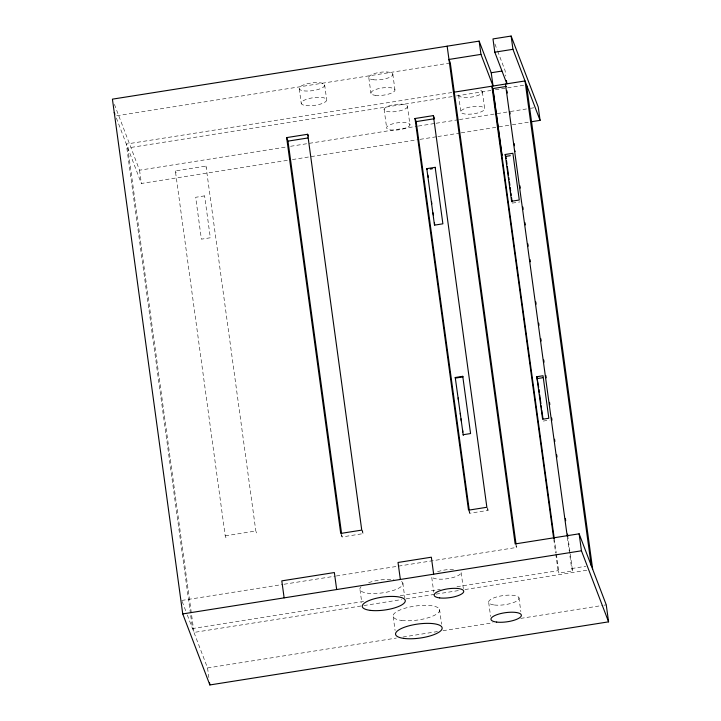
<?xml version="1.0" encoding="UTF-8"?>
<svg xmlns="http://www.w3.org/2000/svg" width="721" height="721" viewBox="0 0 721 721"><rect width="100%" height="100%" fill="white"/><g stroke="black" fill="none" stroke-linecap="round" stroke-linejoin="round"><path stroke-width="0.54" stroke-dasharray="3.6 2.7" d="M116.694 115.775L450.31 62.97M451.878 92.531L126.31 144.056L190.362 612.949M452.103 96.614L127.797 147.949L193.985 632.434L362.798 605.712M456.537 95.911L490.974 90.467M495.417 89.764L506.521 88.007M507.629 87.827L526.51 84.835M114.414 104.383L139.55 170.201L286.156 146.994M290.59 146.291L417.207 126.247M418.315 126.076L434.97 123.435M436.088 123.264L458.295 119.749M459.412 119.569L496.057 113.774M497.166 113.594L509.387 111.665M510.495 111.485L529.376 108.501M530.485 108.321L533.819 107.789M225.97 537.794L225.222 535.847L175.374 170.922L205.981 166.073L206.72 168.02M116.378 118.028L141.361 183.467L287.967 160.26M292.411 159.557L419.018 139.523M420.127 139.342L436.791 136.711M437.899 136.53L460.106 133.015M461.224 132.844L497.869 127.04M498.977 126.86L511.198 124.931M512.307 124.751L528.971 122.119M512.307 203.124L519.994 201.907M543.301 421.064L549.528 420.082M225.222 535.847L255.829 530.998L256.568 532.954M468.902 511.207L469.686 513.271L488.054 510.369L487.747 508.134M341.042 534.324L342.051 536.965L363.096 533.63L362.636 530.286M181.764 600.44L282.956 584.425M284.074 584.244L335.229 576.151M336.337 575.971L516.497 547.455L516.191 545.229M363.609 601.458L192.498 628.541L190.515 614.067M400.281 595.654L440.279 589.327M456.952 586.687L558.063 570.681L558.973 573.069L572.555 570.924L567.977 537.442M567.373 537.28L571.645 568.536L585.776 566.3M363.907 605.541L401.669 599.566M406.112 598.863L434.988 594.293M436.097 594.113L460.53 590.247M464.973 589.544L589.363 569.851M187.325 615.013L207.549 667.952L396.352 638.067M403.012 637.013L437.44 631.569M442.991 630.686L492.975 622.782M520.742 618.384L602.927 605.379M604.036 605.198L606.253 604.847M494.93 44.026L497.274 50.146M497.661 51.164L505.07 70.55L505.818 76.084M571.645 568.536L572.555 570.924M515.821 545.698L516.497 547.455M486.864 507.269L488.054 510.369M361.753 530.106L363.096 533.63M175.374 170.922L176.122 172.869M182.161 601.476L186.928 613.968M554.251 538.47L556.233 552.98M556.387 554.098L558.973 573.069M553.8 539.497L555.63 552.863M555.783 553.98L558.063 570.681M482.394 92.027L484.674 108.745A12.023 3.632 -7.8 0 1 466.938 114.188A12.023 3.632 -7.8 0 1 466.64 107.889A12.023 3.632 -7.8 0 1 484.674 108.745M458.547 95.091L460.827 111.8M518.949 597.772L520.841 611.66M488.712 602.567L490.604 616.446M469.38 511.045L469.686 513.271M407.473 106.636A11.779 3.551 -7.8 0 1 389.682 111.8A11.779 3.551 -7.8 0 1 390.232 105.527A11.779 3.551 -7.8 0 1 407.473 106.636L409.97 124.931A11.779 3.551 -7.8 0 1 392.188 130.095A11.779 3.551 -7.8 0 1 392.729 123.823A11.779 3.551 -7.8 0 1 409.97 124.931M463.351 588.669L461.061 571.978A14.934 4.506 -7.8 0 1 447.993 578.612A14.934 4.506 -7.8 0 1 431.636 576.638L433.763 592.22M392.801 74.047L394.928 89.656M384.122 109.34L386.618 127.635M368.828 77.805L370.964 93.415M439.549 609.389L441.576 624.224M402.805 583.019L404.86 598.015M324.639 84.817L326.649 99.534M393.206 616.725L395.09 630.505M299.26 88.836L301.27 103.545M360.022 589.796L361.78 602.648M341.745 534.739L342.051 536.965M205.981 166.073L255.829 530.998M139.55 170.201L141.361 183.467M207.549 667.952L208.847 677.515M480.709 90.413A12.023 3.632 -7.8 0 1 470.642 97.191A12.023 3.632 -7.8 0 1 460.061 93.063M401.462 581.514A21.711 6.552 -7.8 0 1 381.932 592.95A21.711 6.552 -7.8 0 1 361.014 586.831M368.647 582.676A21.711 6.552 -7.8 0 1 393.954 579.486M437.566 571.735A14.934 4.506 -7.8 0 1 455.591 569.608M204.602 195.869L195.67 197.284L201.393 239.174L210.325 237.768L204.602 195.869M373.253 79.743A12.158 3.668 -7.8 0 0 392.72 75.02A12.158 3.668 -7.8 0 0 376.47 73.01A12.158 3.668 -7.8 0 0 373.253 79.743M303.983 90.873A12.879 3.884 -7.8 0 0 324.576 85.844A12.879 3.884 -7.8 0 0 307.299 83.753A12.879 3.884 -7.8 0 0 303.983 90.873M401.822 620.457A23.514 7.093 -7.8 0 0 439.431 611.273A23.514 7.093 -7.8 0 0 407.879 607.452A23.514 7.093 -7.8 0 0 401.822 620.457M494.336 604.991A15.339 4.632 -7.8 0 0 518.868 599.007A15.339 4.632 -7.8 0 0 498.283 596.51A15.339 4.632 -7.8 0 0 494.336 604.991M375.389 95.352A12.158 3.668 -7.8 0 0 394.856 90.63A12.158 3.668 -7.8 0 0 378.606 88.629A12.158 3.668 -7.8 0 0 375.389 95.352M305.992 105.59A12.879 3.884 -7.8 0 0 326.586 100.561A12.879 3.884 -7.8 0 0 309.309 98.471A12.879 3.884 -7.8 0 0 305.992 105.59"/><path stroke-width="1.08" d="M591.211 565.435L525.023 80.95L493.038 86.015L491.226 72.749L479.141 41.115L112.422 99.156L182.737 613.913L209.865 684.95L608.578 621.844L606.253 604.847L579.125 533.81L515.145 543.931L447.155 46.18M531.188 121.768L540.074 120.362L538.263 107.087L511.135 36.05L492.984 38.925L494.795 52.191L506.881 83.825L506.421 80.509M493.038 86.015L480.952 54.381L448.967 59.446L450.31 62.97L516.038 544.121M494.795 52.191L512.946 49.316L540.074 120.362M491.226 72.749L501.87 71.064M454.104 92.171L491.884 86.196L493.074 89.305M506.376 86.43L492.794 88.584L554.251 538.47M307.678 134.277L361.753 530.106L340.709 533.441L286.634 137.603L307.678 134.277L308.354 136.035M414.999 118.514L433.366 115.603L434.547 118.704L416.188 121.606L414.999 118.514L468.506 510.18L486.864 507.269L433.366 115.603M286.634 137.603L287.985 141.127L307.921 137.972M505.205 154.492L512.892 153.276L519.273 200.014L511.586 201.231L505.205 154.492L506.232 158.602M435.169 167.335L442.883 223.816L434.511 225.141L426.796 168.66L435.169 167.335L435.52 168.254M505.926 156.376L510.315 155.682M430.284 169.084L432.384 168.759M455.239 377.507L462.756 376.317L462.981 376.912L455.465 378.101L455.239 377.507L463.288 435.34M536.794 376.723L543.021 375.74L548.834 418.261L542.607 419.243L536.794 376.723L538.686 387.267M537.487 378.543L542.679 377.723M463.062 434.745L470.57 433.555L462.756 376.317M182.737 613.913L581.45 550.799L608.578 621.844M514.47 149.986L515.073 151.581M501.798 154.519L502.077 155.249L493.218 90.404M426.796 168.66L427.147 169.579M114.233 112.422L114.909 114.188M526.51 84.835L592.689 569.329M511.135 36.05L512.946 49.316M579.125 533.81L581.45 550.799M506.971 90.828L507.278 93.027M509.828 111.71L510.126 113.909M514.181 143.578L514.479 145.777M519.958 185.856L520.256 188.091M522.851 207.062L523.158 209.297M524.987 222.69L525.294 224.925M527.88 243.896L528.187 246.131M530.016 259.524L530.323 261.759M535.811 301.937L536.118 304.172M538.704 323.143L539.011 325.378M540.84 338.771L541.147 340.997M543.742 359.977L544.049 362.203M545.878 375.596L546.176 377.831M549.537 402.39L549.835 404.616M551.664 418.009L551.971 420.244M554.566 439.215L554.873 441.45M556.702 454.843L557 457.078M565.39 518.462L565.697 520.697M567.526 534.09L567.833 536.325M505.466 84.051L567.22 536.172M538.984 389.448L539.425 392.72M539.723 394.901L540.912 403.625M541.21 405.806L541.516 407.987M541.813 410.168L543.003 418.883M506.53 160.828L506.989 164.172M507.296 166.398L508.512 175.302M508.819 177.528L509.116 179.754M509.423 181.98L509.882 185.315M510.18 187.541L510.639 190.876M510.946 193.102L511.243 195.328M511.55 197.554L512.162 202.006M491.884 86.196L553.656 538.389M479.141 41.115L480.952 54.381M427.904 175.122L428.202 177.339M431.537 201.7L431.834 203.917M433.042 212.776L433.348 214.993M434.412 222.744L434.709 224.961M458.177 397.911L458.475 400.119M460.277 413.322L460.575 415.53M461.034 418.829L461.332 421.028M462.531 429.833L462.837 432.041M416.188 121.606L469.227 509.927M433.663 574.195L431.347 557.198L398.028 562.47L400.353 579.468M287.985 141.127L341.601 533.621M336.68 589.544L334.355 572.546L281.803 580.865L284.128 597.862M209.577 682.823L209.865 684.95M439.693 597.925A14.934 4.506 -7.8 0 0 463.576 592.094A14.934 4.506 -7.8 0 0 443.532 589.67A14.934 4.506 -7.8 0 0 439.693 597.925M370.324 610.372A21.711 6.552 -7.8 0 0 405.04 601.9A21.711 6.552 -7.8 0 0 375.902 598.367A21.711 6.552 -7.8 0 0 370.324 610.372M496.67 622.079A15.339 4.632 -7.8 0 0 521.202 616.085A15.339 4.632 -7.8 0 0 500.617 613.589A15.339 4.632 -7.8 0 0 496.67 622.079M404.283 638.464A23.514 7.093 -7.8 0 0 441.892 629.289A23.514 7.093 -7.8 0 0 410.339 625.467A23.514 7.093 -7.8 0 0 404.283 638.464"/></g></svg>
